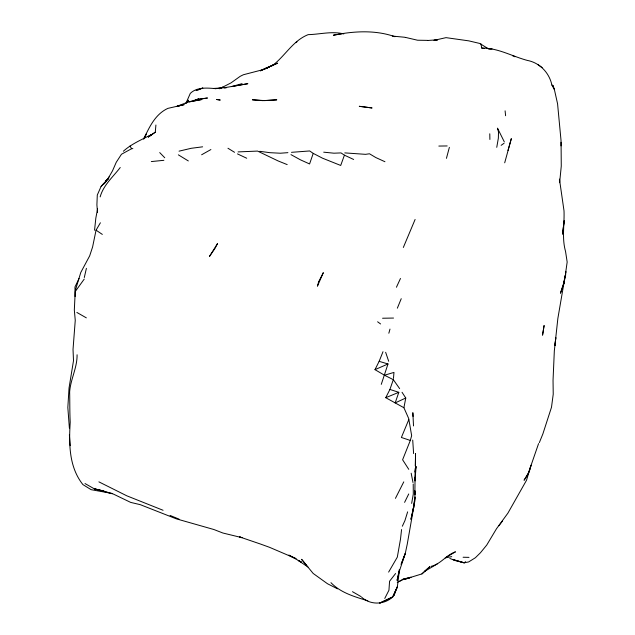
<?xml version="1.0" encoding="UTF-8"?>
<svg xmlns="http://www.w3.org/2000/svg" width="635" height="635" viewBox="0 0 635 635"><rect width="100%" height="100%" fill="white"/><g stroke="black" fill="none" stroke-linecap="round" stroke-linejoin="round"><path stroke-width="0.95" d="M414.98 479.123L415.06 477.242L414.869 494.736L414.822 490.903M415.036 480.957L415.123 468.678M94.552 230.235L95.822 218.194L97.568 208.859M561.03 145.891L561.03 140.494L557.57 103.799L554.426 89.741L552.958 85.542L551.91 85.05C549.251 72.747 539.766 62.738 527.272 60.396C512.08 56.324 497.872 47.855 481.751 48.069L480.917 43.871M69.382 434.784L70.215 445.683M561.078 142.272L561.269 166.076L559.657 182.459M414.972 480.116L416.131 466.463L414.941 471.964M393.47 378.452L393.97 372.42L384.485 375.221L374.991 369.657L379.143 361.339L383 351.703M401.566 529.55L400.494 539.139L397.312 557.149L388.636 572.103M77.081 354.767C77.272 367.76 70.556 379.198 69.644 391.93C69.89 401.963 69.675 412.083 70.215 422.14C68.905 443.595 68.81 466.86 82.915 484.608L91.154 489.68L112.014 493.435L94.424 488.91L104.069 491.093L94.107 488.712L85.019 483.553M565.475 273.963L567.166 262.049L565.547 251.428C561.729 238.085 564.555 224.393 564.015 210.852L559.451 179.11L559.483 182.705M565.213 275.653L557.855 318.492L554.331 350.877L553.037 380.381L553.228 394.184L551.497 407.249L542.861 433.951L539.337 442.611M399.478 569.563L397.375 586.756L394.041 595.487L394.97 592.114M496.753 147.336L498.356 138.16L498.499 131.977L497.483 128.135L504.341 141.923M411.655 503.396L413.298 494.022L413.218 483.989M402.034 392.271L405.765 398.026L403.908 407.726L408.71 418.552L411.655 435.673L410.313 440.436L402.606 459.772L408.765 469.336M564.531 278.86L563.555 284.345L560.467 293.219L564.396 280.988L563.555 284.345L565.618 275.185L565.833 271.542L565.507 273.367M564.856 277.027L565.182 275.201M149.693 136.168L155.273 132.231L155.908 125.016M399.399 569.492L397.081 580.374L399.336 571.238L405.265 553.498L407.233 544.251L413.798 506.754L414.957 497.197L414.838 490.807M100.401 222.782L96.052 230.18L92.599 246.959L89.678 255.849L80.788 272.455L75.351 290.378M84.296 277.519L86.4 268.327M504.698 162.806L511.334 138.613L507.976 150.487M446.437 158.345L449.374 147.36M388.834 333.232L389.985 329.097M407.63 511.858L404.924 520.621L402.336 526.232M381.278 384.358L387.993 363.966L379.143 361.339M538.583 443.595L527.883 474.512L524.073 480.25L529.352 471.337L531.043 465.209L526.518 480.258L507.897 513.151L496.467 528.796L486.728 545.076L480.497 552.696L475.393 557.728L468.686 561.919L464.201 562.816L453.041 559.602L464.201 562.816L465.638 561.673M100.163 196.89C103.354 185.134 113.078 176.887 120.237 167.513M291.473 152.329L309.674 150.955L313.23 153.384L309.578 163.957L300.387 159.806L290.973 154.623M405.765 398.026L395.168 402.907L385.747 397.685L389.914 389.453L398.82 392.319L395.168 402.907L403.908 407.726M389.914 389.453L393.311 379.666L384.485 375.221M323.707 152.178L333.931 153.194L341.019 152.916L344.424 155.17L340.709 165.457L322.564 158.21L313.23 153.384M408.742 419.727L401.383 437.475L410.313 440.436M185.825 103.545L190.294 93.385C197.12 86.757 207.431 87.979 216.146 88.662L213.384 88.463L224.425 87.741L247.856 83.685L234.617 86.035M397.343 308.189L401.241 298.696M403.328 247.475L415.107 219.464M392.708 596.94L379.793 603.059L392.708 596.94L397.375 586.756L392.708 596.94C384.143 604.933 370.515 605.131 361.736 597.305M396.423 287.242L400.479 278.471M403.773 481.87L395.438 498.348M132.842 148.59L131.604 148.701L121.475 154.249L116.261 162.266L112.514 170.831L107.783 179.03L101.076 186.476L97.29 195.024L96.901 204.875L97.504 212.376M79.065 278.503L74.954 287.004L75.097 296.553M143.804 138.803C149.392 127 155.297 114.181 167.846 108.387L184.214 104.624L177.014 106.362L187.579 102.179L201.819 99.512L189.206 101.846L198.723 98.973L195.89 99.798L207.494 97.996L196.953 99.441L195.286 100.417M404.598 502.364L408.734 493.959M384.762 598.448L388.938 590.24L389.58 581.239L395.573 573.532M143.835 138.851L146.391 133.929L143.693 138.898M187.246 102.68L188.563 100.187L186.357 103.068M109.093 176.943L104.021 183.864L106.418 181.142M84.241 279.067L75.224 291.568L74.327 309.991L75.255 320.342L73.025 349.488L73.501 360.728L69.04 387.969L67.834 407.503L69.382 428.093M498.888 525.748L502.468 521.081M421.918 573.913L429.704 566.809L421.918 573.913L405.217 579.049L403.304 579.056M103.926 183.317L101.076 186.476M108.744 178.443L105.894 180.856L108.585 178.292M424.72 571.349L429.704 566.809M105.894 180.856L108.014 179.062M512.897 56.031L513.294 55.713L514.914 56.793M94.424 488.91L113.347 494.054L130.691 502.404L140.303 504.674L176.26 518.819L213.892 529.519L222.893 533.019L242.062 537.678L239.546 536.9L260.398 544.012L269.502 547.306L296.085 558.681L288.782 555.125L301.538 562.213M148.312 137.017L151.217 134.707L148.233 136.803M148.526 136.827L151.217 134.707M123.357 151.241C131.54 143.851 141.756 139.621 151.376 134.628L148.344 136.755M501.126 145.336L504.087 143.24M397.256 582.541L401.788 579.882M151.614 134.564L155.273 132.231M424.783 571.278L437.34 563.88M295.656 42.632L296.982 41.878M201.628 154.773L210.891 149.55M399.042 581.596L405.003 578.652L409.543 577.548M260.604 70.715L269.994 66.5L260.461 70.858M219.98 88.519L230.965 82.915L240.197 76.319L243.419 74.732L260.453 70.318L267.533 67.826L264.66 68.866L277.63 63.143L265.493 68.509L274.145 64.405L272.232 65.73C285.044 56.221 292.806 40.688 308.158 34.647C320.096 34.361 331.899 30.932 343.781 33.925M219.551 88.757L222.972 87.209L217.932 88.479M374.991 369.657L387.993 363.966M428.077 40.45L437.134 39.83M385.747 397.685L398.82 392.319M177.721 106.315L180.451 105.251L177.014 106.362M197.699 90.003L202.859 88.003L196.104 90.583M405.217 579.049L411.02 577.215L408.432 578.398L402.622 579.318M431.094 566.349C440.611 564.229 446.262 554.974 455.493 551.807L445.214 557.887L451.739 556.641M231.394 86.63L242.094 83.637M179.054 151.162L191.175 148.304L202.629 146.82M490.283 49.26L492.077 48.871M224.663 88.027L226.592 87.678M341.9 33.79L333.375 35.211C353.536 31.107 375.293 29.766 394.922 36.703M151.328 161.568L163.854 160.322M437.571 40.021L433.967 40.362L446.016 37.648L468.773 40.862L479.79 43.458L489.387 49.451M287.909 152.654L280.313 153.225L269.859 152.678L259.802 151.328M238.077 151.908L257.564 151.082L278.106 160.933L287.187 164.6M382.572 318.238L393.533 318.056M438.841 146.066L447.167 145.947M427.696 40.386L417.528 40.219L405.32 37.362M463.098 557.244L468.987 557.371M344.797 152.892L365.538 154.337L369.491 153.773L375.745 157.52L384.945 161.727M392.343 36.076L404.844 37.267M481.751 48.069L484.616 48.585M464.201 562.816L455.589 560.657L449.826 558.459M367.848 600.797C354.79 596.805 340.638 592.82 330.954 582.676M163.076 510.278L126.794 495.808L98.901 481.87M170.077 515.437L179.006 519.12M344.424 155.17L353.647 159.464M237.474 153.892L246.705 158.234M188.325 160.941L178.364 154.845M337.582 588.843L327.533 583.771L313.174 573.453L301.569 559.292L306.792 565.587M301.601 562.229L298.228 560.451L307.951 566.984M76.859 312.428L86.336 317.857M352.473 591.685L361.117 596.654M227.957 148.249L234.545 152.297M96.052 230.18L102.33 234.402M537.75 64.445L542.171 67.612M377.611 321.778L380.579 323.961M159.718 152.575L164.751 157.758M393.311 379.666L399.645 388.62M130 146.058L131.604 148.701M551.91 85.05L554.077 89.027L552.958 85.542M385.651 352.298L388.699 361.299M411.162 473.21L413.012 482.552M505.103 110.839L505.603 115.729M412.718 440.079L413.599 453.581M413.52 425.942L412.845 412.671L413.044 416.473M489.783 133.779L489.887 139.47M415.528 453.692L415.361 465.947L415.528 453.692M414.957 497.197L414.909 500.912L410.948 519.398L413.798 506.754L413.075 510.207L414.957 497.197M555.792 337.701L554.99 345.583L555.792 337.701M564.15 220.901L562.547 234.013L564.15 220.901M542.576 335.034L544.084 325.612L542.576 335.034M318.627 281.821L317.444 286.187L323.326 272.645L318.627 281.821M405.265 553.498L401.161 564.261L405.265 553.498M217.519 243.546L215.003 248.388L209.463 256.453L217.519 243.546M276.701 99.838L262.692 100.64L252.381 99.798L264.803 100.608L276.701 99.838M369.364 107.609L359.283 106.307L372.086 107.974L369.364 107.609M220.107 100.028L216.456 99.473L220.107 100.028"/></g></svg>
